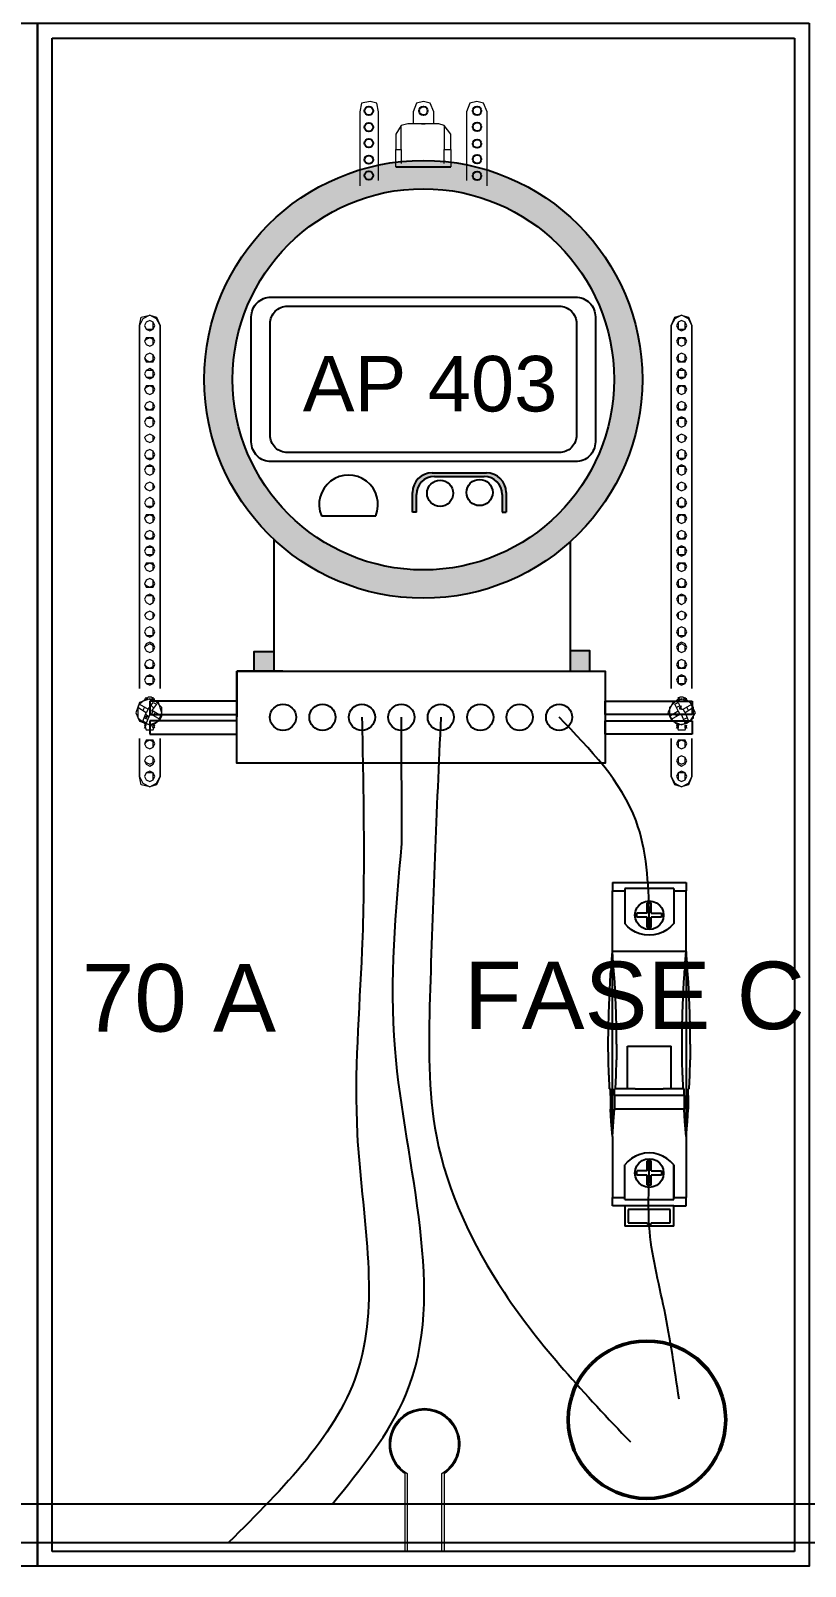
# Model space of a CAD drawing. Header units: millimetres. Extents: x 2991 to 3503, y 2795 to 2987.
# Drawn here: x 3334.93 to 3341.9, y 2805.59 to 2819.41 of the extents above; entities that cross this region are included whole.
import ezdxf

# ---------------------------------------------------------------- set-up
doc = ezdxf.new("R2010")
doc.units = ezdxf.units.MM
doc.linetypes.add('ACAD_ISO02W100', pattern=[15, 12, -3])
doc.layers.add('IND', color=7, linetype='Continuous', lineweight=13)
doc.layers.add('Pranchas', color=3, linetype='Continuous')
doc.styles.get("Standard").update_dxf_attribs({"font": ''})
doc.styles.get('Standard').set_extended_font_data('Arial')

msp = doc.modelspace()

# ---------------------------------------------------------------- hatches: boundary and pattern name
h = msp.add_hatch(color=256)
h.dxf.hatch_style = 1
h.paths.add_polyline_path([(3337.117, 2813.822), (3336.94, 2813.822), (3336.94, 2813.645), (3337.117, 2813.645)])
h.paths.add_polyline_path([(3339.959, 2813.828), (3339.782, 2813.828), (3339.782, 2813.645), (3339.959, 2813.645)])
h.paths.add_polyline_path([(3340.432, 2816.273, 1), (3336.49, 2816.273, 1)])
h.paths.add_polyline_path([(3336.745, 2816.273, -1), (3340.177, 2816.273, -1)], flags=16)
h.paths.add_polyline_path([(3340.009, 2815.709, -0.414214), (3339.831, 2815.532), (3337.091, 2815.532, -0.414214), (3336.913, 2815.709), (3336.913, 2816.836, -0.414214), (3337.091, 2817.014), (3339.831, 2817.014, -0.414214), (3340.009, 2816.836)], flags=0)
h.paths.add_polyline_path([(3339.84, 2815.771, -0.414214), (3339.682, 2815.613), (3337.24, 2815.613, -0.414214), (3337.082, 2815.771), (3337.082, 2816.775, -0.414214), (3337.24, 2816.933), (3339.682, 2816.933, -0.414214), (3339.84, 2816.775)], flags=0)
h.paths.add_polyline_path([(3339.085, 2815.254, -1), (3338.848, 2815.254, -1)], flags=0)
h.paths.add_polyline_path([(3338.73, 2815.247, -1), (3338.494, 2815.247, -1)], flags=0)
h.paths.add_polyline_path([(3338.033, 2815.045), (3337.543, 2815.045, -1.494135)], flags=0)
h = msp.add_hatch(color=256)
h.dxf.hatch_style = 1
h.paths.add_polyline_path([(3339.206, 2815.253, 0.414214), (3339.028, 2815.431), (3338.541, 2815.431, 0.414214), (3338.363, 2815.253), (3338.363, 2815.076), (3338.398, 2815.076), (3338.398, 2815.235, -0.414214), (3338.561, 2815.398), (3339.008, 2815.398, -0.414214), (3339.171, 2815.235), (3339.171, 2815.076), (3339.206, 2815.076)])

# ---------------------------------------------------------------- linework, layer by layer
for p, q in [((3335.121, 2805.719), (3335.121, 2819.346)), ((3335.121, 2819.346), (3338.461, 2819.346)), ((3338.461, 2819.346), (3341.801, 2819.346)), ((3341.801, 2819.346), (3341.801, 2805.719)), ((3338.213, 2818.187), (3338.709, 2818.187)), ((3338.541, 2815.431), (3339.028, 2815.431)), ((3338.561, 2815.398), (3339.008, 2815.398)), ((3338.363, 2815.076), (3338.363, 2815.253)), ((3338.398, 2815.076), (3338.398, 2815.235)), ((3339.171, 2815.235), (3339.171, 2815.076)), ((3339.206, 2815.253), (3339.206, 2815.076)), ((3337.543, 2815.045), (3338.033, 2815.045)), ((3338.398, 2815.076), (3338.363, 2815.076)), ((3339.171, 2815.076), (3339.206, 2815.076)), ((3337.117, 2814.831), (3337.117, 2813.645)), ((3339.782, 2814.81), (3339.782, 2813.645)), ((3337.198, 2813.645), (3336.783, 2813.645)), ((3336.783, 2813.645), (3336.783, 2813.235)), ((3336.783, 2813.374), (3335.999, 2813.374)), ((3335.999, 2813.374), (3335.999, 2813.256)), ((3336.783, 2813.256), (3336.783, 2813.374)), ((3340.097, 2813.374), (3340.881, 2813.374)), ((3340.097, 2813.256), (3340.097, 2813.374)), ((3340.881, 2813.374), (3340.881, 2813.256)), ((3335.999, 2813.256), (3335.999, 2813.256)), ((3335.999, 2813.256), (3336.783, 2813.256)), ((3340.881, 2813.256), (3340.097, 2813.256)), ((3340.881, 2813.256), (3340.881, 2813.256)), ((3336.783, 2813.197), (3335.999, 2813.197)), ((3335.999, 2813.197), (3335.999, 2813.078)), ((3335.999, 2813.078), (3335.999, 2813.078)), ((3335.999, 2813.078), (3336.783, 2813.078)), ((3336.783, 2813.078), (3336.783, 2813.197)), ((3340.097, 2813.197), (3340.881, 2813.197)), ((3340.097, 2813.078), (3340.097, 2813.197)), ((3340.881, 2813.078), (3340.097, 2813.078)), ((3340.881, 2813.197), (3340.881, 2813.078)), ((3340.881, 2813.078), (3340.881, 2813.078)), ((3340.162, 2811.743), (3340.162, 2811.669)), ((3340.162, 2811.743), (3340.826, 2811.743)), ((3340.273, 2811.688), (3340.273, 2811.669)), ((3340.715, 2811.688), (3340.273, 2811.688)), ((3340.715, 2811.688), (3340.715, 2811.669)), ((3340.826, 2811.743), (3340.826, 2811.669)), ((3340.162, 2811.669), (3340.273, 2811.669)), ((3340.162, 2811.12), (3340.162, 2811.669)), ((3340.273, 2811.669), (3340.273, 2811.374)), ((3340.403, 2811.539), (3340.429, 2811.56)), ((3340.429, 2811.56), (3340.46, 2811.573)), ((3340.46, 2811.573), (3340.494, 2811.577)), ((3340.475, 2811.559), (3340.512, 2811.559)), ((3340.475, 2811.466), (3340.475, 2811.559)), ((3340.494, 2811.577), (3340.527, 2811.573)), ((3340.512, 2811.466), (3340.512, 2811.559)), ((3340.527, 2811.573), (3340.558, 2811.56)), ((3340.558, 2811.56), (3340.585, 2811.539)), ((3340.715, 2811.669), (3340.826, 2811.669)), ((3340.715, 2811.669), (3340.715, 2811.374)), ((3340.826, 2811.12), (3340.826, 2811.669)), ((3340.365, 2811.448), (3340.369, 2811.481)), ((3340.369, 2811.415), (3340.365, 2811.448)), ((3340.369, 2811.481), (3340.382, 2811.513)), ((3340.382, 2811.384), (3340.369, 2811.415)), ((3340.382, 2811.513), (3340.403, 2811.539)), ((3340.383, 2811.43), (3340.383, 2811.466)), ((3340.475, 2811.466), (3340.383, 2811.466)), ((3340.475, 2811.43), (3340.383, 2811.43)), ((3340.475, 2811.337), (3340.475, 2811.43)), ((3340.512, 2811.466), (3340.604, 2811.466)), ((3340.604, 2811.43), (3340.512, 2811.43)), ((3340.512, 2811.337), (3340.512, 2811.43)), ((3340.585, 2811.539), (3340.606, 2811.513)), ((3340.604, 2811.466), (3340.604, 2811.43)), ((3340.606, 2811.513), (3340.618, 2811.481)), ((3340.618, 2811.415), (3340.606, 2811.384)), ((3340.618, 2811.481), (3340.623, 2811.448)), ((3340.623, 2811.448), (3340.618, 2811.415)), ((3340.301, 2811.343), (3340.273, 2811.374)), ((3340.334, 2811.317), (3340.301, 2811.343)), ((3340.371, 2811.296), (3340.334, 2811.317)), ((3340.41, 2811.28), (3340.371, 2811.296)), ((3340.403, 2811.357), (3340.382, 2811.384)), ((3340.429, 2811.336), (3340.403, 2811.357)), ((3340.452, 2811.271), (3340.41, 2811.28)), ((3340.46, 2811.323), (3340.429, 2811.336)), ((3340.494, 2811.319), (3340.46, 2811.323)), ((3340.512, 2811.337), (3340.475, 2811.337)), ((3340.527, 2811.323), (3340.494, 2811.319)), ((3340.558, 2811.336), (3340.527, 2811.323)), ((3340.577, 2811.28), (3340.536, 2811.271)), ((3340.585, 2811.357), (3340.558, 2811.336)), ((3340.617, 2811.296), (3340.577, 2811.28)), ((3340.606, 2811.384), (3340.585, 2811.357)), ((3340.653, 2811.317), (3340.617, 2811.296)), ((3340.686, 2811.343), (3340.653, 2811.317)), ((3340.715, 2811.374), (3340.686, 2811.343)), ((3340.494, 2811.267), (3340.452, 2811.271)), ((3340.536, 2811.271), (3340.494, 2811.267)), ((3340.151, 2810.983), (3340.154, 2811.019)), ((3340.154, 2811.019), (3340.162, 2811.12)), ((3340.826, 2811.12), (3340.162, 2811.12)), ((3340.17, 2811.019), (3340.162, 2811.12)), ((3340.162, 2809.454), (3340.162, 2811.12)), ((3340.17, 2811.019), (3340.173, 2810.983)), ((3340.814, 2810.983), (3340.817, 2811.019)), ((3340.817, 2811.019), (3340.826, 2811.12)), ((3340.834, 2811.019), (3340.826, 2811.12)), ((3340.826, 2811.12), (3340.826, 2809.454)), ((3340.834, 2811.019), (3340.837, 2810.983)), ((3340.142, 2810.844), (3340.146, 2810.913)), ((3340.146, 2810.913), (3340.149, 2810.946)), ((3340.15, 2810.967), (3340.149, 2810.946)), ((3340.15, 2810.967), (3340.151, 2810.983)), ((3340.176, 2810.946), (3340.173, 2810.983)), ((3340.178, 2810.913), (3340.176, 2810.946)), ((3340.183, 2810.844), (3340.178, 2810.913)), ((3340.805, 2810.844), (3340.81, 2810.913)), ((3340.81, 2810.913), (3340.812, 2810.946)), ((3340.813, 2810.967), (3340.812, 2810.946)), ((3340.813, 2810.967), (3340.814, 2810.983)), ((3340.839, 2810.946), (3340.837, 2810.983)), ((3340.841, 2810.913), (3340.839, 2810.946)), ((3340.846, 2810.844), (3340.841, 2810.913)), ((3340.135, 2810.706), (3340.142, 2810.844)), ((3340.19, 2810.706), (3340.183, 2810.844)), ((3340.798, 2810.706), (3340.805, 2810.844)), ((3340.853, 2810.706), (3340.846, 2810.844)), ((3340.129, 2810.566), (3340.135, 2810.706)), ((3340.195, 2810.566), (3340.19, 2810.706)), ((3340.793, 2810.566), (3340.798, 2810.706)), ((3340.858, 2810.566), (3340.853, 2810.706)), ((3340.126, 2810.427), (3340.129, 2810.566)), ((3340.198, 2810.427), (3340.195, 2810.566)), ((3340.79, 2810.427), (3340.793, 2810.566)), ((3340.861, 2810.427), (3340.858, 2810.566)), ((3340.125, 2810.287), (3340.126, 2810.427)), ((3340.199, 2810.287), (3340.198, 2810.427)), ((3340.789, 2810.287), (3340.79, 2810.427)), ((3340.862, 2810.287), (3340.861, 2810.427)), ((3340.126, 2810.147), (3340.125, 2810.287)), ((3340.199, 2810.287), (3340.198, 2810.147)), ((3340.297, 2809.885), (3340.297, 2810.269)), ((3340.297, 2810.269), (3340.69, 2810.269)), ((3340.69, 2809.885), (3340.69, 2810.269)), ((3340.79, 2810.147), (3340.789, 2810.287)), ((3340.862, 2810.287), (3340.861, 2810.147)), ((3340.129, 2810.008), (3340.126, 2810.147)), ((3340.195, 2810.008), (3340.198, 2810.147)), ((3340.793, 2810.008), (3340.79, 2810.147)), ((3340.858, 2810.008), (3340.861, 2810.147)), ((3340.129, 2810.008), (3340.134, 2809.885)), ((3340.19, 2809.885), (3340.195, 2810.008)), ((3340.793, 2810.008), (3340.797, 2809.885)), ((3340.854, 2809.885), (3340.858, 2810.008)), ((3340.144, 2809.885), (3340.134, 2809.885)), ((3340.144, 2809.824), (3340.144, 2809.885)), ((3340.144, 2809.824), (3340.144, 2809.701)), ((3340.19, 2809.885), (3340.181, 2809.885)), ((3340.181, 2809.824), (3340.181, 2809.885)), ((3340.807, 2809.824), (3340.181, 2809.824)), ((3340.181, 2809.824), (3340.181, 2809.701)), ((3340.297, 2809.885), (3340.19, 2809.885)), ((3340.368, 2809.885), (3340.297, 2809.885)), ((3340.368, 2809.885), (3340.619, 2809.885)), ((3340.69, 2809.885), (3340.619, 2809.885)), ((3340.797, 2809.885), (3340.69, 2809.885)), ((3340.807, 2809.885), (3340.797, 2809.885)), ((3340.807, 2809.824), (3340.807, 2809.885)), ((3340.807, 2809.824), (3340.807, 2809.701)), ((3340.854, 2809.885), (3340.844, 2809.885)), ((3340.844, 2809.824), (3340.844, 2809.885)), ((3340.844, 2809.824), (3340.844, 2809.701)), ((3340.151, 2809.592), (3340.144, 2809.701)), ((3340.173, 2809.592), (3340.181, 2809.701)), ((3340.807, 2809.701), (3340.181, 2809.701)), ((3340.814, 2809.592), (3340.807, 2809.701)), ((3340.837, 2809.592), (3340.844, 2809.701)), ((3340.162, 2809.454), (3340.151, 2809.592)), ((3340.162, 2809.454), (3340.173, 2809.592)), ((3340.826, 2809.454), (3340.814, 2809.592)), ((3340.826, 2809.454), (3340.837, 2809.592)), ((3340.162, 2809.454), (3340.162, 2808.905)), ((3340.826, 2809.454), (3340.826, 2808.905)), ((3340.301, 2809.231), (3340.273, 2809.2)), ((3340.273, 2808.905), (3340.273, 2809.2)), ((3340.273, 2808.905), (3340.273, 2809.2)), ((3340.334, 2809.258), (3340.301, 2809.231)), ((3340.371, 2809.279), (3340.334, 2809.258)), ((3340.41, 2809.294), (3340.371, 2809.279)), ((3340.382, 2809.191), (3340.403, 2809.217)), ((3340.403, 2809.217), (3340.429, 2809.238)), ((3340.452, 2809.304), (3340.41, 2809.294)), ((3340.429, 2809.238), (3340.46, 2809.251)), ((3340.494, 2809.307), (3340.452, 2809.304)), ((3340.46, 2809.251), (3340.494, 2809.255)), ((3340.475, 2809.145), (3340.475, 2809.237)), ((3340.475, 2809.237), (3340.512, 2809.237)), ((3340.536, 2809.304), (3340.494, 2809.307)), ((3340.494, 2809.255), (3340.527, 2809.251)), ((3340.512, 2809.145), (3340.512, 2809.237)), ((3340.527, 2809.251), (3340.558, 2809.238)), ((3340.577, 2809.294), (3340.536, 2809.304)), ((3340.558, 2809.238), (3340.585, 2809.217)), ((3340.617, 2809.279), (3340.577, 2809.294)), ((3340.585, 2809.217), (3340.606, 2809.191)), ((3340.653, 2809.258), (3340.617, 2809.279)), ((3340.686, 2809.231), (3340.653, 2809.258)), ((3340.715, 2809.2), (3340.686, 2809.231)), ((3340.715, 2809.2), (3340.715, 2808.905)), ((3340.715, 2808.905), (3340.715, 2809.2)), ((3340.365, 2809.126), (3340.369, 2809.16)), ((3340.369, 2809.093), (3340.365, 2809.126)), ((3340.369, 2809.16), (3340.382, 2809.191)), ((3340.382, 2809.062), (3340.369, 2809.093)), ((3340.403, 2809.035), (3340.382, 2809.062)), ((3340.383, 2809.108), (3340.383, 2809.145)), ((3340.475, 2809.145), (3340.383, 2809.145)), ((3340.475, 2809.108), (3340.383, 2809.108)), ((3340.475, 2809.016), (3340.475, 2809.108)), ((3340.512, 2809.145), (3340.604, 2809.145)), ((3340.604, 2809.108), (3340.512, 2809.108)), ((3340.512, 2809.016), (3340.512, 2809.108)), ((3340.606, 2809.062), (3340.585, 2809.035)), ((3340.604, 2809.145), (3340.604, 2809.108)), ((3340.606, 2809.191), (3340.618, 2809.16)), ((3340.618, 2809.093), (3340.606, 2809.062)), ((3340.618, 2809.16), (3340.623, 2809.126)), ((3340.623, 2809.126), (3340.618, 2809.093)), ((3340.429, 2809.015), (3340.403, 2809.035)), ((3340.46, 2809.002), (3340.429, 2809.015)), ((3340.494, 2808.997), (3340.46, 2809.002)), ((3340.512, 2809.016), (3340.475, 2809.016)), ((3340.527, 2809.002), (3340.494, 2808.997)), ((3340.558, 2809.015), (3340.527, 2809.002)), ((3340.585, 2809.035), (3340.558, 2809.015)), ((3340.162, 2808.831), (3340.162, 2808.905)), ((3340.162, 2808.905), (3340.273, 2808.905)), ((3340.273, 2808.831), (3340.162, 2808.831)), ((3340.273, 2808.887), (3340.273, 2808.905)), ((3340.273, 2808.887), (3340.715, 2808.887)), ((3340.715, 2808.831), (3340.273, 2808.831)), ((3340.273, 2808.831), (3340.273, 2808.647)), ((3340.305, 2808.799), (3340.305, 2808.679)), ((3340.683, 2808.799), (3340.305, 2808.799)), ((3340.683, 2808.679), (3340.683, 2808.799)), ((3340.715, 2808.905), (3340.826, 2808.905)), ((3340.715, 2808.887), (3340.715, 2808.905)), ((3340.715, 2808.831), (3340.826, 2808.831)), ((3340.715, 2808.647), (3340.715, 2808.831)), ((3340.826, 2808.831), (3340.826, 2808.905)), ((3340.715, 2808.647), (3340.273, 2808.647)), ((3340.305, 2808.679), (3340.475, 2808.679)), ((3340.476, 2808.674), (3340.475, 2808.679)), ((3340.478, 2808.67), (3340.476, 2808.674)), ((3340.481, 2808.666), (3340.478, 2808.67)), ((3340.485, 2808.663), (3340.481, 2808.666)), ((3340.489, 2808.661), (3340.485, 2808.663)), ((3340.494, 2808.661), (3340.489, 2808.661)), ((3340.499, 2808.661), (3340.494, 2808.661)), ((3340.503, 2808.663), (3340.499, 2808.661)), ((3340.507, 2808.666), (3340.503, 2808.663)), ((3340.51, 2808.67), (3340.507, 2808.666)), ((3340.512, 2808.674), (3340.51, 2808.67)), ((3340.512, 2808.679), (3340.683, 2808.679)), ((3340.512, 2808.679), (3340.512, 2808.674)), ((3341.801, 2805.719), (3335.121, 2805.719))]:
    msp.add_line(p, q)
at = {"color": 5}
for p, q in [((3338.268, 2812.093), (3338.263, 2813.23)), ((3334.722, 2806.147), (3344.461, 2806.147))]:
    msp.add_line(p, q, dxfattribs=at)
at = {"color": 1}
msp.add_line((3333.656, 2805.8), (3343.666, 2805.8), dxfattribs=at)
for points in [[(3334.988, 2819.479), (3334.988, 2805.586), (3328.041, 2805.586), (3328.041, 2819.479)], [(3341.934, 2819.479), (3341.934, 2805.586), (3334.988, 2805.586), (3334.988, 2819.479)], [(3337.117, 2813.645), (3336.94, 2813.645), (3336.94, 2813.822), (3337.117, 2813.822)], [(3339.782, 2813.645), (3339.959, 2813.645), (3339.959, 2813.828), (3339.782, 2813.828)], [(3336.783, 2813.645), (3340.097, 2813.645), (3340.097, 2812.816), (3336.783, 2812.816)]]:
    msp.add_lwpolyline(points, close=True)
at = {"color": 0, "lineweight": 18}
for points in [[(3338.058, 2818.063), (3338.058, 2818.683), (3338.043, 2818.76), (3337.981, 2818.776), (3337.903, 2818.76), (3337.888, 2818.683), (3337.888, 2818.016)], [(3338.554, 2818.574), (3338.554, 2818.683), (3338.523, 2818.76), (3338.461, 2818.776), (3338.399, 2818.76), (3338.368, 2818.683), (3338.368, 2818.574)], [(3339.034, 2818.016), (3339.034, 2818.683), (3339.003, 2818.76), (3338.941, 2818.776), (3338.879, 2818.76), (3338.848, 2818.683), (3338.848, 2818.063)], [(3338.26, 2818.342), (3338.26, 2818.559), (3338.213, 2818.481), (3338.213, 2818.342)], [(3338.647, 2818.559), (3338.6, 2818.574), (3338.321, 2818.574), (3338.26, 2818.559)], [(3338.709, 2818.342), (3338.709, 2818.481), (3338.647, 2818.559), (3338.647, 2818.342)], [(3338.213, 2818.187), (3338.213, 2818.342), (3338.26, 2818.342), (3338.26, 2818.218)], [(3338.647, 2818.218), (3338.647, 2818.342), (3338.709, 2818.342), (3338.709, 2818.187)], [(3335.906, 2813.349), (3335.891, 2813.318)], [(3335.953, 2813.395), (3335.968, 2813.395), (3335.968, 2813.411)], [(3336.046, 2813.38), (3336.015, 2813.411), (3335.984, 2813.411), (3335.953, 2813.38)], [(3336.015, 2813.395), (3336.03, 2813.395), (3336.03, 2813.411)], [(3336.03, 2813.395), (3336.046, 2813.395)], [(3340.831, 2813.38), (3340.8, 2813.411), (3340.769, 2813.411), (3340.738, 2813.38)], [(3340.754, 2813.411), (3340.754, 2813.395), (3340.769, 2813.395)], [(3340.831, 2813.395), (3340.816, 2813.395), (3340.816, 2813.411)], [(3340.893, 2813.318), (3340.878, 2813.349)], [(3335.937, 2813.287), (3335.953, 2813.318)], [(3335.953, 2813.225), (3335.984, 2813.209)], [(3335.984, 2813.302), (3335.968, 2813.271)], [(3335.968, 2813.256), (3335.984, 2813.24), (3335.968, 2813.225), (3335.968, 2813.24), (3335.968, 2813.225)], [(3336.03, 2813.318), (3336.015, 2813.333)], [(3336.015, 2813.256), (3336.03, 2813.287)], [(3336.046, 2813.271), (3336.03, 2813.24)], [(3336.092, 2813.209), (3336.108, 2813.24)], [(3340.676, 2813.24), (3340.692, 2813.209)], [(3340.738, 2813.24), (3340.723, 2813.271)], [(3340.769, 2813.333), (3340.738, 2813.318)], [(3340.754, 2813.287), (3340.769, 2813.256)], [(3340.785, 2813.302), (3340.769, 2813.302), (3340.769, 2813.318), (3340.785, 2813.333)], [(3340.816, 2813.271), (3340.8, 2813.302)], [(3340.8, 2813.209), (3340.831, 2813.225)], [(3340.831, 2813.318), (3340.847, 2813.287)], [(3335.968, 2813.163), (3335.953, 2813.163), (3335.968, 2813.116), (3336.03, 2813.116), (3336.046, 2813.163)], [(3336.03, 2813.132), (3336.015, 2813.163)], [(3336.046, 2813.132), (3336.03, 2813.163)], [(3340.738, 2813.132), (3340.754, 2813.163), (3340.754, 2813.132)], [(3340.754, 2813.163), (3340.738, 2813.163), (3340.754, 2813.116), (3340.816, 2813.116), (3340.831, 2813.163)], [(3340.816, 2813.132), (3340.816, 2813.163), (3340.831, 2813.132)]]:
    msp.add_lwpolyline(points, dxfattribs=at)
for points in [[(3338.445, 2818.574), (3338.476, 2818.574)], [(3336.092, 2816.757), (3336.092, 2813.488), (3336.092, 2816.757), (3336.061, 2816.819), (3335.999, 2816.85), (3335.937, 2816.819), (3335.906, 2816.757), (3335.922, 2816.834), (3335.999, 2816.85), (3336.061, 2816.834)], [(3336.046, 2816.757), (3336.03, 2816.788), (3335.999, 2816.803), (3335.968, 2816.788), (3335.953, 2816.757), (3335.968, 2816.726), (3335.999, 2816.71), (3336.03, 2816.726)], [(3336.03, 2816.757), (3336.03, 2816.788), (3335.999, 2816.803), (3335.968, 2816.788), (3335.953, 2816.757), (3335.968, 2816.726), (3336.03, 2816.726)], [(3340.692, 2816.757), (3340.723, 2816.834), (3340.785, 2816.85), (3340.847, 2816.834), (3340.878, 2816.757), (3340.847, 2816.819), (3340.785, 2816.85), (3340.723, 2816.819)], [(3340.831, 2816.757), (3340.816, 2816.788), (3340.785, 2816.803), (3340.754, 2816.788), (3340.738, 2816.757), (3340.754, 2816.726), (3340.785, 2816.71), (3340.816, 2816.726)], [(3340.816, 2816.757), (3340.816, 2816.788), (3340.785, 2816.803), (3340.754, 2816.788), (3340.754, 2816.726), (3340.816, 2816.726)], [(3335.906, 2813.488), (3335.906, 2816.757)], [(3340.692, 2813.488), (3340.692, 2816.757)], [(3340.878, 2816.757), (3340.878, 2813.488)], [(3336.046, 2816.617), (3336.03, 2816.648), (3335.968, 2816.648), (3335.953, 2816.617), (3335.968, 2816.586), (3335.999, 2816.571), (3336.03, 2816.586)], [(3336.03, 2816.617), (3336.03, 2816.633), (3335.999, 2816.648), (3335.968, 2816.633), (3335.953, 2816.617), (3335.968, 2816.586), (3335.999, 2816.571), (3336.03, 2816.586)], [(3340.831, 2816.617), (3340.816, 2816.648), (3340.754, 2816.648), (3340.738, 2816.617), (3340.754, 2816.586), (3340.785, 2816.571), (3340.816, 2816.586)], [(3340.816, 2816.617), (3340.816, 2816.633), (3340.785, 2816.648), (3340.754, 2816.633), (3340.754, 2816.586), (3340.785, 2816.571), (3340.816, 2816.586)], [(3336.046, 2816.463), (3336.03, 2816.494), (3335.999, 2816.509), (3335.968, 2816.494), (3335.953, 2816.463), (3335.968, 2816.432), (3336.03, 2816.432)], [(3336.03, 2816.463), (3336.03, 2816.494), (3335.999, 2816.509), (3335.968, 2816.494), (3335.953, 2816.463), (3335.968, 2816.447), (3335.999, 2816.432), (3336.03, 2816.447)], [(3340.831, 2816.463), (3340.816, 2816.494), (3340.785, 2816.509), (3340.754, 2816.494), (3340.738, 2816.463), (3340.754, 2816.432), (3340.816, 2816.432)], [(3340.816, 2816.463), (3340.816, 2816.494), (3340.785, 2816.509), (3340.754, 2816.494), (3340.754, 2816.447), (3340.785, 2816.432), (3340.816, 2816.447)], [(3336.046, 2816.323), (3336.03, 2816.354), (3335.999, 2816.37), (3335.968, 2816.354), (3335.953, 2816.323), (3335.968, 2816.292), (3335.999, 2816.277), (3336.03, 2816.292)], [(3336.03, 2816.323), (3336.03, 2816.354), (3335.968, 2816.354), (3335.953, 2816.323), (3335.968, 2816.292), (3336.03, 2816.292)], [(3340.831, 2816.323), (3340.816, 2816.354), (3340.785, 2816.37), (3340.754, 2816.354), (3340.738, 2816.323), (3340.754, 2816.292), (3340.785, 2816.277), (3340.816, 2816.292)], [(3340.816, 2816.323), (3340.816, 2816.354), (3340.754, 2816.354), (3340.754, 2816.292), (3340.816, 2816.292)], [(3336.046, 2816.184), (3336.03, 2816.215), (3335.968, 2816.215), (3335.953, 2816.184), (3335.968, 2816.153), (3335.999, 2816.137), (3336.03, 2816.153)], [(3336.03, 2816.184), (3336.03, 2816.199), (3335.999, 2816.215), (3335.968, 2816.199), (3335.953, 2816.184), (3335.968, 2816.153), (3335.999, 2816.137), (3336.03, 2816.153)], [(3340.831, 2816.184), (3340.816, 2816.215), (3340.754, 2816.215), (3340.738, 2816.184), (3340.754, 2816.153), (3340.785, 2816.137), (3340.816, 2816.153)], [(3340.816, 2816.184), (3340.816, 2816.199), (3340.785, 2816.215), (3340.754, 2816.199), (3340.754, 2816.153), (3340.785, 2816.137), (3340.816, 2816.153)], [(3336.03, 2816.029), (3336.03, 2816.06), (3335.999, 2816.075), (3335.968, 2816.06), (3335.953, 2816.029), (3335.968, 2816.013), (3335.999, 2815.998), (3336.03, 2816.013)], [(3336.046, 2816.029), (3336.03, 2816.06), (3335.999, 2816.075), (3335.968, 2816.06), (3335.953, 2816.029), (3335.968, 2815.998), (3336.03, 2815.998)], [(3340.831, 2816.029), (3340.816, 2816.06), (3340.785, 2816.075), (3340.754, 2816.06), (3340.738, 2816.029), (3340.754, 2815.998), (3340.816, 2815.998)], [(3340.816, 2816.029), (3340.816, 2816.06), (3340.785, 2816.075), (3340.754, 2816.06), (3340.754, 2816.013), (3340.785, 2815.998), (3340.816, 2816.013)], [(3336.046, 2815.889), (3336.03, 2815.92), (3335.999, 2815.936), (3335.968, 2815.92), (3335.953, 2815.889), (3335.968, 2815.858), (3335.999, 2815.843), (3336.03, 2815.858)], [(3336.03, 2815.889), (3336.03, 2815.92), (3335.968, 2815.92), (3335.953, 2815.889), (3335.968, 2815.858), (3335.999, 2815.843), (3336.03, 2815.858)], [(3340.831, 2815.889), (3340.816, 2815.92), (3340.785, 2815.936), (3340.754, 2815.92), (3340.738, 2815.889), (3340.754, 2815.858), (3340.785, 2815.843), (3340.816, 2815.858)], [(3340.816, 2815.889), (3340.816, 2815.92), (3340.754, 2815.92), (3340.754, 2815.858), (3340.785, 2815.843), (3340.816, 2815.858)], [(3336.046, 2815.75), (3336.03, 2815.765), (3335.999, 2815.781), (3335.968, 2815.765), (3335.953, 2815.75), (3335.968, 2815.719), (3335.999, 2815.703), (3336.03, 2815.719)], [(3336.03, 2815.75), (3336.03, 2815.765), (3335.999, 2815.781), (3335.968, 2815.765), (3335.953, 2815.75), (3335.968, 2815.719), (3335.999, 2815.703), (3336.03, 2815.719)], [(3340.831, 2815.75), (3340.816, 2815.765), (3340.785, 2815.781), (3340.754, 2815.765), (3340.738, 2815.75), (3340.754, 2815.719), (3340.785, 2815.703), (3340.816, 2815.719)], [(3340.816, 2815.75), (3340.816, 2815.765), (3340.785, 2815.781), (3340.754, 2815.765), (3340.754, 2815.719), (3340.785, 2815.703), (3340.816, 2815.719)], [(3336.046, 2815.595), (3336.03, 2815.626), (3335.999, 2815.641), (3335.968, 2815.626), (3335.953, 2815.595), (3335.968, 2815.564), (3335.999, 2815.548), (3336.03, 2815.564)], [(3336.03, 2815.595), (3336.03, 2815.626), (3335.999, 2815.641), (3335.968, 2815.626), (3335.953, 2815.595), (3335.968, 2815.564), (3336.03, 2815.564)], [(3340.831, 2815.595), (3340.816, 2815.626), (3340.785, 2815.641), (3340.754, 2815.626), (3340.738, 2815.595), (3340.754, 2815.564), (3340.785, 2815.548), (3340.816, 2815.564)], [(3340.816, 2815.595), (3340.816, 2815.626), (3340.785, 2815.641), (3340.754, 2815.626), (3340.754, 2815.564), (3340.816, 2815.564)], [(3336.046, 2815.456), (3336.03, 2815.487), (3335.999, 2815.502), (3335.968, 2815.487), (3335.953, 2815.456), (3335.968, 2815.425), (3335.999, 2815.409), (3336.03, 2815.425)], [(3336.03, 2815.456), (3336.03, 2815.487), (3335.968, 2815.487), (3335.953, 2815.456), (3335.968, 2815.425), (3335.999, 2815.409), (3336.03, 2815.425)], [(3340.831, 2815.456), (3340.816, 2815.487), (3340.785, 2815.502), (3340.754, 2815.487), (3340.738, 2815.456), (3340.754, 2815.425), (3340.785, 2815.409), (3340.816, 2815.425)], [(3340.816, 2815.456), (3340.816, 2815.487), (3340.754, 2815.487), (3340.754, 2815.425), (3340.785, 2815.409), (3340.816, 2815.425)], [(3336.03, 2815.301), (3336.03, 2815.332), (3335.999, 2815.347), (3335.968, 2815.332), (3335.953, 2815.301), (3335.968, 2815.285), (3335.999, 2815.27), (3336.03, 2815.285)], [(3336.046, 2815.301), (3336.03, 2815.332), (3335.999, 2815.347), (3335.968, 2815.332), (3335.953, 2815.301), (3335.968, 2815.285), (3335.999, 2815.27), (3336.03, 2815.285)], [(3340.831, 2815.301), (3340.816, 2815.332), (3340.785, 2815.347), (3340.754, 2815.332), (3340.738, 2815.301), (3340.754, 2815.285), (3340.785, 2815.27), (3340.816, 2815.285)], [(3340.816, 2815.301), (3340.816, 2815.332), (3340.785, 2815.347), (3340.754, 2815.332), (3340.754, 2815.285), (3340.785, 2815.27), (3340.816, 2815.285)], [(3336.03, 2815.161), (3336.03, 2815.192), (3335.999, 2815.208), (3335.968, 2815.192), (3335.953, 2815.161), (3335.968, 2815.13), (3336.03, 2815.13)], [(3336.046, 2815.161), (3336.03, 2815.192), (3335.999, 2815.208), (3335.968, 2815.192), (3335.953, 2815.161), (3335.968, 2815.13), (3335.999, 2815.115), (3336.03, 2815.13)], [(3340.831, 2815.161), (3340.816, 2815.192), (3340.785, 2815.208), (3340.754, 2815.192), (3340.738, 2815.161), (3340.754, 2815.13), (3340.785, 2815.115), (3340.816, 2815.13)], [(3340.816, 2815.161), (3340.816, 2815.192), (3340.785, 2815.208), (3340.754, 2815.192), (3340.754, 2815.13), (3340.816, 2815.13)], [(3336.03, 2815.022), (3336.03, 2815.037), (3335.999, 2815.053), (3335.968, 2815.037), (3335.953, 2815.022), (3335.968, 2814.991), (3335.999, 2814.975), (3336.03, 2814.991)], [(3336.046, 2815.022), (3336.03, 2815.053), (3335.968, 2815.053), (3335.953, 2815.022), (3335.968, 2814.991), (3335.999, 2814.975), (3336.03, 2814.991)], [(3340.831, 2815.022), (3340.816, 2815.053), (3340.754, 2815.053), (3340.738, 2815.022), (3340.754, 2814.991), (3340.785, 2814.975), (3340.816, 2814.991)], [(3340.816, 2815.022), (3340.816, 2815.037), (3340.785, 2815.053), (3340.754, 2815.037), (3340.754, 2814.991), (3340.785, 2814.975), (3340.816, 2814.991)], [(3336.03, 2814.867), (3336.03, 2814.898), (3335.999, 2814.913), (3335.968, 2814.898), (3335.953, 2814.867), (3335.968, 2814.851), (3335.999, 2814.836), (3336.03, 2814.851)], [(3336.046, 2814.867), (3336.03, 2814.898), (3335.999, 2814.913), (3335.968, 2814.898), (3335.953, 2814.867), (3335.968, 2814.836), (3336.03, 2814.836)], [(3340.831, 2814.867), (3340.816, 2814.898), (3340.785, 2814.913), (3340.754, 2814.898), (3340.738, 2814.867), (3340.754, 2814.836), (3340.816, 2814.836)], [(3340.816, 2814.867), (3340.816, 2814.898), (3340.785, 2814.913), (3340.754, 2814.898), (3340.754, 2814.851), (3340.785, 2814.836), (3340.816, 2814.851)], [(3336.046, 2814.727), (3336.03, 2814.758), (3335.999, 2814.774), (3335.968, 2814.758), (3335.953, 2814.727), (3335.968, 2814.696), (3335.999, 2814.681), (3336.03, 2814.696)], [(3336.03, 2814.727), (3336.03, 2814.758), (3335.968, 2814.758), (3335.953, 2814.727), (3335.968, 2814.696), (3336.03, 2814.696)], [(3340.831, 2814.727), (3340.816, 2814.758), (3340.785, 2814.774), (3340.754, 2814.758), (3340.738, 2814.727), (3340.754, 2814.696), (3340.785, 2814.681), (3340.816, 2814.696)], [(3340.816, 2814.727), (3340.816, 2814.758), (3340.754, 2814.758), (3340.754, 2814.696), (3340.816, 2814.696)], [(3336.03, 2814.588), (3336.03, 2814.604), (3335.999, 2814.619), (3335.968, 2814.604), (3335.953, 2814.588), (3335.968, 2814.557), (3335.999, 2814.542), (3336.03, 2814.557)], [(3336.046, 2814.588), (3336.03, 2814.619), (3335.968, 2814.619), (3335.953, 2814.588), (3335.968, 2814.557), (3335.999, 2814.542), (3336.03, 2814.557)], [(3340.831, 2814.588), (3340.816, 2814.619), (3340.754, 2814.619), (3340.738, 2814.588), (3340.754, 2814.557), (3340.785, 2814.542), (3340.816, 2814.557)], [(3340.816, 2814.588), (3340.816, 2814.604), (3340.785, 2814.619), (3340.754, 2814.604), (3340.754, 2814.557), (3340.785, 2814.542), (3340.816, 2814.557)], [(3336.046, 2814.433), (3336.03, 2814.464), (3335.999, 2814.48), (3335.968, 2814.464), (3335.953, 2814.433), (3335.968, 2814.402), (3336.03, 2814.402)], [(3336.03, 2814.433), (3336.03, 2814.464), (3335.999, 2814.48), (3335.968, 2814.464), (3335.953, 2814.433), (3335.968, 2814.418), (3335.999, 2814.402), (3336.03, 2814.418)], [(3340.831, 2814.433), (3340.816, 2814.464), (3340.785, 2814.48), (3340.754, 2814.464), (3340.738, 2814.433), (3340.754, 2814.402), (3340.816, 2814.402)], [(3340.816, 2814.433), (3340.816, 2814.464), (3340.785, 2814.48), (3340.754, 2814.464), (3340.754, 2814.418), (3340.785, 2814.402), (3340.816, 2814.418)], [(3336.046, 2814.294), (3336.03, 2814.325), (3335.999, 2814.34), (3335.968, 2814.325), (3335.953, 2814.294), (3335.968, 2814.263), (3335.999, 2814.247), (3336.03, 2814.263)], [(3336.03, 2814.294), (3336.03, 2814.325), (3335.968, 2814.325), (3335.953, 2814.294), (3335.968, 2814.263), (3335.999, 2814.247), (3336.03, 2814.263)], [(3340.831, 2814.294), (3340.816, 2814.325), (3340.785, 2814.34), (3340.754, 2814.325), (3340.738, 2814.294), (3340.754, 2814.263), (3340.785, 2814.247), (3340.816, 2814.263)], [(3340.816, 2814.294), (3340.816, 2814.325), (3340.754, 2814.325), (3340.754, 2814.263), (3340.785, 2814.247), (3340.816, 2814.263)], [(3336.03, 2814.154), (3336.03, 2814.17), (3335.999, 2814.185), (3335.968, 2814.17), (3335.953, 2814.154), (3335.968, 2814.123), (3335.999, 2814.108), (3336.03, 2814.123)], [(3336.046, 2814.154), (3336.03, 2814.17), (3335.999, 2814.185), (3335.968, 2814.17), (3335.953, 2814.154), (3335.968, 2814.123), (3335.999, 2814.108), (3336.03, 2814.123)], [(3340.831, 2814.154), (3340.816, 2814.17), (3340.785, 2814.185), (3340.754, 2814.17), (3340.738, 2814.154), (3340.754, 2814.123), (3340.785, 2814.108), (3340.816, 2814.123)], [(3340.816, 2814.154), (3340.816, 2814.17), (3340.785, 2814.185), (3340.754, 2814.17), (3340.754, 2814.123), (3340.785, 2814.108), (3340.816, 2814.123)], [(3336.03, 2813.999), (3336.03, 2814.03), (3335.999, 2814.046), (3335.968, 2814.03), (3335.953, 2813.999), (3335.968, 2813.968), (3336.03, 2813.968)], [(3336.046, 2813.999), (3336.03, 2814.03), (3335.999, 2814.046), (3335.968, 2814.03), (3335.953, 2813.999), (3335.968, 2813.968), (3335.999, 2813.953), (3336.03, 2813.968)], [(3340.831, 2813.999), (3340.816, 2814.03), (3340.785, 2814.046), (3340.754, 2814.03), (3340.738, 2813.999), (3340.754, 2813.968), (3340.785, 2813.953), (3340.816, 2813.968)], [(3340.816, 2813.999), (3340.816, 2814.03), (3340.785, 2814.046), (3340.754, 2814.03), (3340.754, 2813.968), (3340.816, 2813.968)], [(3336.046, 2813.86), (3336.03, 2813.891), (3335.999, 2813.906), (3335.968, 2813.891), (3335.953, 2813.86), (3335.968, 2813.829), (3335.999, 2813.813), (3336.03, 2813.829)], [(3340.831, 2813.86), (3340.816, 2813.891), (3340.785, 2813.906), (3340.754, 2813.891), (3340.738, 2813.86), (3340.754, 2813.829), (3340.785, 2813.813), (3340.816, 2813.829)], [(3336.03, 2813.86), (3336.03, 2813.875), (3335.999, 2813.891), (3335.968, 2813.875), (3335.953, 2813.86), (3335.968, 2813.829), (3335.999, 2813.813), (3336.03, 2813.829)], [(3340.816, 2813.86), (3340.816, 2813.875), (3340.785, 2813.891), (3340.754, 2813.875), (3340.754, 2813.829), (3340.785, 2813.813), (3340.816, 2813.829)], [(3336.046, 2813.705), (3336.03, 2813.736), (3335.999, 2813.751), (3335.968, 2813.736), (3335.953, 2813.705), (3335.968, 2813.674), (3336.03, 2813.674)], [(3336.03, 2813.705), (3336.03, 2813.736), (3335.999, 2813.751), (3335.968, 2813.736), (3335.953, 2813.705), (3335.968, 2813.689), (3335.999, 2813.674), (3336.03, 2813.689)], [(3340.831, 2813.705), (3340.816, 2813.736), (3340.785, 2813.751), (3340.754, 2813.736), (3340.738, 2813.705), (3340.754, 2813.674), (3340.816, 2813.674)], [(3340.816, 2813.705), (3340.816, 2813.736), (3340.785, 2813.751), (3340.754, 2813.736), (3340.754, 2813.689), (3340.785, 2813.674), (3340.816, 2813.689)], [(3336.046, 2813.565), (3336.03, 2813.596), (3335.999, 2813.612), (3335.968, 2813.596), (3335.953, 2813.565), (3335.968, 2813.534), (3335.999, 2813.519), (3336.03, 2813.534)], [(3336.03, 2813.565), (3336.03, 2813.596), (3335.968, 2813.596), (3335.953, 2813.565), (3335.968, 2813.534), (3336.03, 2813.534)], [(3340.831, 2813.565), (3340.816, 2813.596), (3340.785, 2813.612), (3340.754, 2813.596), (3340.738, 2813.565), (3340.754, 2813.534), (3340.785, 2813.519), (3340.816, 2813.534)], [(3340.816, 2813.565), (3340.816, 2813.596), (3340.754, 2813.596), (3340.754, 2813.534), (3340.816, 2813.534)], [(3336.108, 2813.271), (3336.077, 2813.364), (3335.999, 2813.395), (3335.906, 2813.364), (3335.875, 2813.271), (3335.906, 2813.194), (3335.999, 2813.163), (3336.077, 2813.194)], [(3336.03, 2813.287), (3336.108, 2813.24), (3336.108, 2813.318), (3336.046, 2813.38), (3335.968, 2813.395), (3335.906, 2813.349), (3335.984, 2813.302), (3336.03, 2813.364), (3336.061, 2813.349), (3336.015, 2813.287)], [(3340.909, 2813.271), (3340.862, 2813.364), (3340.785, 2813.395), (3340.707, 2813.364), (3340.661, 2813.271), (3340.707, 2813.194), (3340.785, 2813.163), (3340.862, 2813.194)], [(3340.676, 2813.24), (3340.754, 2813.287), (3340.723, 2813.349), (3340.754, 2813.364), (3340.785, 2813.302), (3340.8, 2813.302), (3340.878, 2813.349), (3340.816, 2813.395), (3340.738, 2813.38), (3340.676, 2813.318)], [(3335.999, 2813.256), (3335.968, 2813.178), (3335.937, 2813.194), (3335.968, 2813.271), (3335.891, 2813.318), (3335.891, 2813.225), (3335.953, 2813.178), (3336.03, 2813.163), (3336.092, 2813.209), (3336.015, 2813.256)], [(3340.769, 2813.256), (3340.692, 2813.209), (3340.754, 2813.163), (3340.831, 2813.178), (3340.893, 2813.225), (3340.893, 2813.318), (3340.816, 2813.271), (3340.847, 2813.194), (3340.816, 2813.178), (3340.785, 2813.256)], [(3340.785, 2813.318), (3340.769, 2813.318)], [(3335.953, 2813.132), (3335.968, 2813.163)], [(3335.906, 2812.698), (3335.906, 2813.039)], [(3336.046, 2812.992), (3336.03, 2813.023), (3335.968, 2813.023), (3335.953, 2812.992), (3335.968, 2812.961), (3335.999, 2812.946), (3336.03, 2812.961)], [(3336.03, 2812.992), (3336.03, 2813.008), (3335.999, 2813.023), (3335.968, 2813.008), (3335.953, 2812.992), (3335.968, 2812.961), (3335.999, 2812.946), (3336.03, 2812.961)], [(3336.092, 2813.039), (3336.092, 2812.698)], [(3340.692, 2812.698), (3340.692, 2813.039)], [(3340.878, 2812.698), (3340.847, 2812.621), (3340.785, 2812.605), (3340.723, 2812.621), (3340.692, 2812.698), (3340.723, 2812.636), (3340.785, 2812.605), (3340.847, 2812.636), (3340.878, 2812.698), (3340.878, 2813.039)], [(3340.831, 2812.992), (3340.816, 2813.023), (3340.754, 2813.023), (3340.738, 2812.992), (3340.754, 2812.961), (3340.785, 2812.946), (3340.816, 2812.961)], [(3340.816, 2812.992), (3340.816, 2813.008), (3340.785, 2813.023), (3340.754, 2813.008), (3340.754, 2812.961), (3340.785, 2812.946), (3340.816, 2812.961)], [(3336.03, 2812.838), (3336.03, 2812.869), (3335.999, 2812.884), (3335.968, 2812.869), (3335.953, 2812.838), (3335.968, 2812.822), (3335.999, 2812.807), (3336.03, 2812.822)], [(3336.046, 2812.838), (3336.03, 2812.869), (3335.999, 2812.884), (3335.968, 2812.869), (3335.953, 2812.838), (3335.968, 2812.807), (3335.999, 2812.791), (3336.03, 2812.807)], [(3340.831, 2812.838), (3340.816, 2812.869), (3340.785, 2812.884), (3340.754, 2812.869), (3340.738, 2812.838), (3340.754, 2812.807), (3340.785, 2812.791), (3340.816, 2812.807)], [(3340.816, 2812.838), (3340.816, 2812.869), (3340.785, 2812.884), (3340.754, 2812.869), (3340.754, 2812.822), (3340.785, 2812.807), (3340.816, 2812.822)], [(3336.092, 2812.698), (3336.061, 2812.621), (3335.999, 2812.605), (3335.922, 2812.621), (3335.906, 2812.698), (3335.937, 2812.636), (3335.999, 2812.605), (3336.061, 2812.636)], [(3336.046, 2812.698), (3336.03, 2812.729), (3335.999, 2812.745), (3335.968, 2812.729), (3335.953, 2812.698), (3335.968, 2812.667), (3335.999, 2812.652), (3336.03, 2812.667)], [(3336.03, 2812.698), (3336.03, 2812.729), (3335.968, 2812.729), (3335.953, 2812.698), (3335.968, 2812.667), (3335.999, 2812.652), (3336.03, 2812.667)], [(3340.831, 2812.698), (3340.816, 2812.729), (3340.785, 2812.745), (3340.754, 2812.729), (3340.738, 2812.698), (3340.754, 2812.667), (3340.785, 2812.652), (3340.816, 2812.667)], [(3340.816, 2812.698), (3340.816, 2812.729), (3340.754, 2812.729), (3340.754, 2812.667), (3340.785, 2812.652), (3340.816, 2812.667)]]:
    msp.add_lwpolyline(points, close=True, dxfattribs=at)
for points in [[(3337.091, 2817.014), (3339.831, 2817.014, -0.414214), (3340.009, 2816.836), (3340.009, 2815.709, -0.414214), (3339.831, 2815.532), (3337.091, 2815.532, -0.414214), (3336.913, 2815.709), (3336.913, 2816.836, -0.414214)], [(3337.091, 2817.014), (3339.831, 2817.014, -0.414214), (3340.009, 2816.836), (3340.009, 2815.709, -0.414214), (3339.831, 2815.532), (3337.091, 2815.532, -0.414214), (3336.913, 2815.709), (3336.913, 2816.836, -0.414214)], [(3337.24, 2816.933), (3339.682, 2816.933, -0.414214), (3339.84, 2816.775), (3339.84, 2815.771, -0.414214), (3339.682, 2815.613), (3337.24, 2815.613, -0.414214), (3337.082, 2815.771), (3337.082, 2816.775, -0.414214)]]:
    msp.add_lwpolyline(points, format="xyb", close=True)
for points in [[(3336.783, 2813.23), (3336.783, 2813.235)], [(3337.079, 2813.235), (3337.079, 2813.23)]]:
    msp.add_lwpolyline(points)
at = {"lineweight": 18}
msp.add_lwpolyline([(3338.648, 2806.421), (3338.648, 2805.719), (3341.801, 2805.719), (3338.628, 2805.719), (3338.628, 2806.421, 3.647882), (3338.316, 2806.421), (3338.316, 2805.719), (3335.121, 2805.719), (3338.297, 2805.719), (3338.297, 2806.421)], format="xyb", dxfattribs=at)
for centre, radius in [((3337.971, 2818.69), 0.0386), ((3338.461, 2818.69), 0.0386), ((3338.944, 2818.69), 0.0386), ((3337.971, 2818.544), 0.0386), ((3338.944, 2818.546), 0.0386), ((3337.971, 2818.399), 0.0386), ((3338.944, 2818.395), 0.0386), ((3338.461, 2816.273), 1.971), ((3337.971, 2818.251), 0.0386), ((3338.944, 2818.256), 0.0386), ((3337.971, 2818.108), 0.0386), ((3338.944, 2818.105), 0.0386), ((3338.461, 2816.273), 1.716), ((3338.612, 2815.247), 0.118), ((3338.967, 2815.254), 0.118), ((3337.198, 2813.23), 0.118), ((3337.553, 2813.23), 0.118), ((3337.908, 2813.23), 0.118), ((3338.263, 2813.23), 0.118), ((3338.618, 2813.23), 0.118), ((3338.973, 2813.23), 0.118), ((3339.328, 2813.23), 0.118), ((3339.683, 2813.23), 0.118)]:
    msp.add_circle(centre, radius)
at = {"linetype": 'ACAD_ISO02W100', "lineweight": 50}
msp.add_circle((3340.473, 2806.905), 0.709, dxfattribs=at)
for centre, radius, start, end in [((3338.541, 2815.253), 0.178, 90, 180), ((3339.028, 2815.253), 0.178, 0, 90), ((3337.788, 2815.146), 0.265, 337.5875, 202.4125), ((3338.561, 2815.235), 0.163, 90, 180), ((3339.008, 2815.235), 0.163, 0, 90), ((3338.472, 2806.685), 0.317, 303.5382, 236.4618)]:
    msp.add_arc(centre, radius, start, end)
at = {"color": 1}
for points in [[(3337.908, 2813.23), (3337.908, 2811.126), (3337.866, 2809.479), (3337.878, 2807.372), (3336.709, 2805.8)], [(3340.494, 2811.337), (3340.493, 2811.448), (3340.375, 2812.298), (3339.683, 2813.23)], [(3340.762, 2807.09), (3340.63, 2807.896), (3340.494, 2808.647), (3340.493, 2809.123), (3340.494, 2809.237)]]:
    msp.add_spline(points, degree=3, dxfattribs=at)
at = {"color": 5}
for points in [[(3338.618, 2813.23), (3338.52, 2810.706), (3338.579, 2809.457), (3339.187, 2808.053), (3340.324, 2806.705)], [(3337.642, 2806.147), (3338.304, 2807.13), (3338.207, 2810.244), (3338.268, 2812.093)]]:
    msp.add_spline(points, degree=3, dxfattribs=at)

# ---------------------------------------------------------------- texts
at = {"layer": 'IND', "color": 3, "char_height": 0.60792, "attachment_point": 1}
for s, insert in [('{\\fArial Unicode MS|b0|i0|c0|p2;70 A}', (3335.388, 2811.008)), ('{\\fArial Unicode MS|b0|i0|c0|p2;FASE C}', (3338.827, 2811.03))]:
    msp.add_mtext_dynamic_manual_height_columns(s, width=4.4449, gutter_width=3.04, heights=[0], dxfattribs=dict(at, insert=insert))
at = {"layer": 'Pranchas', "color": 1, "insert": (3337.376, 2816.484), "char_height": 0.5, "attachment_point": 1}
msp.add_mtext_dynamic_manual_height_columns('{\\fArial Unicode MS|b0|i0|c0|p2;AP 403}', width=2.44226, gutter_width=3.829, heights=[0], dxfattribs=at)

doc.saveas('drawing.dxf')
